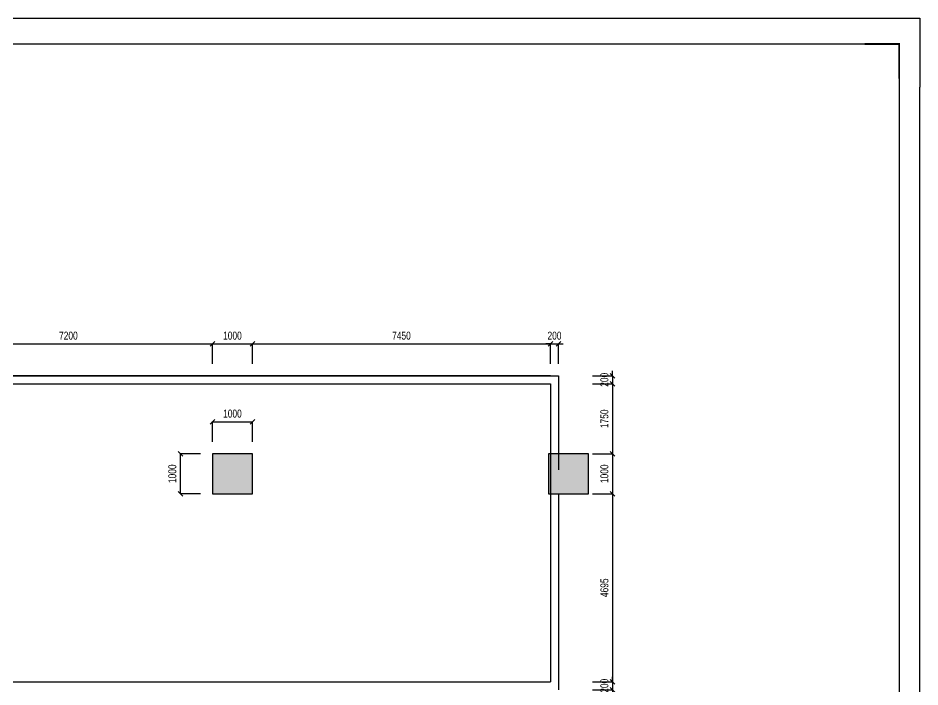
# Model space of a CAD drawing. Extents: x 126897 to 163185, y 167079 to 192740.
# Drawn here: x 140641 to 163185, y 176024 to 192740 of the extents above; entities that cross this region are included whole.
import ezdxf

# ---------------------------------------------------------------- set-up
doc = ezdxf.new("R2010")
doc.units = 0
doc.header["$LTSCALE"] = 1000
doc.layers.get('Defpoints').update_dxf_attribs({"color": 212})
for name, color, linetype in [('0-土建-墙体', 7, 'Continuous'), ('DIM', 3, 'Continuous'), ('MD-2014.05.23 面积统计', 4, 'Continuous')]:
    doc.layers.add(name, color=color, linetype=linetype)
doc.styles.get("Standard").update_dxf_attribs({"font": 'arial.ttf', "width": 0.75})
doc.dimstyles.new('DIM-200MM', dxfattribs={"dimtxt": 200, "dimasz": 120, "dimexe": 10, "dimexo": 100, "dimgap": 100, "dimtad": 1, "dimdec": 0, "dimrnd": 5, "dimzin": 1, "dimdsep": 46, "dimtxsty": 'Standard', "dimblk": 'OBLIQUE', "dimcen": 0.5, "dimdle": 1, "dimclrd": 256, "dimclre": 256, "dimclrt": 7, "dimaunit": 1, "dimadec": 0, "dimazin": 0, "dimtfac": 1, "dimtdec": 0, "dimtix": 1, "dimtmove": 2, "dimatfit": 3, "dimfxl": 500, "dimfxlon": 1, "dimtolj": 1, "dimtzin": 1, "dimarcsym": 0})

# ---------------------------------------------------------------- blocks, each defined once
blk = doc.blocks.new('_Oblique')
at = {"color": 0, "linetype": 'ByBlock', "lineweight": -2}
blk.add_line((-0.5, -0.5), (0.5, 0.5), dxfattribs=at)
blk = doc.blocks.new('*D60')
at = {"layer": 'Defpoints', "color": 0, "transparency": 16777216}
for p in [(154150, 184600), (153950, 183600), (154150, 183600)]:
    blk.add_point(p, dxfattribs=at)
at = {"layer": 'DIM', "lineweight": -2, "transparency": 16777216}
for p, q in [((153950, 184600), (153830, 184600)), ((153950, 184100), (153950, 184610)), ((153950, 184600), (154150, 184600)), ((154150, 184100), (154150, 184610)), ((154150, 184600), (154270, 184600))]:
    blk.add_line(p, q, dxfattribs=at)
at = {"layer": 'DIM', "lineweight": -2, "transparency": 16777216, "xscale": 120, "yscale": 120, "zscale": 120}
blk.add_blockref('_Oblique', (153950, 184600), dxfattribs=at)
at = {"layer": 'DIM', "lineweight": -2, "transparency": 16777216, "xscale": 120, "yscale": 120, "zscale": 120, "rotation": 180}
blk.add_blockref('_Oblique', (154150, 184600), dxfattribs=at)
at = {"layer": 'DIM', "color": 7, "transparency": 16777216, "insert": (154050, 184802), "char_height": 200, "attachment_point": 5}
blk.add_mtext('\\A1;200', dxfattribs=at)
blk = doc.blocks.new('*D61')
at = {"layer": 'Defpoints', "color": 0, "transparency": 16777216}
for p in [(153950, 183800), (153950, 183600), (155500, 183600)]:
    blk.add_point(p, dxfattribs=at)
at = {"layer": 'DIM', "lineweight": -2, "transparency": 16777216}
for p, q in [((155000, 183800), (155510, 183800)), ((155500, 183800), (155500, 183920)), ((155500, 183800), (155500, 183600)), ((155000, 183600), (155510, 183600)), ((155500, 183600), (155500, 183480))]:
    blk.add_line(p, q, dxfattribs=at)
at = {"layer": 'DIM', "lineweight": -2, "transparency": 16777216, "xscale": 120, "yscale": 120, "zscale": 120}
for p, rotation in [((155500, 183800), 270), ((155500, 183600), 90)]:
    blk.add_blockref('_Oblique', p, dxfattribs=dict(at, rotation=rotation))
at = {"layer": 'DIM', "color": 7, "transparency": 16777216, "insert": (155298, 183700), "char_height": 200, "attachment_point": 5, "rotation": 90}
blk.add_mtext('\\A1;200', dxfattribs=at)
blk = doc.blocks.new('*D62')
at = {"layer": 'Defpoints', "color": 0, "transparency": 16777216}
for p in [(153950, 183600), (153950, 181852), (155500, 181852)]:
    blk.add_point(p, dxfattribs=at)
at = {"layer": 'DIM', "lineweight": -2, "transparency": 16777216}
for p, q in [((155000, 183600), (155510, 183600)), ((155500, 183601), (155500, 181851)), ((155000, 181852), (155510, 181852))]:
    blk.add_line(p, q, dxfattribs=at)
at = {"layer": 'DIM', "lineweight": -2, "transparency": 16777216, "xscale": 120, "yscale": 120, "zscale": 120}
for p, rotation in [((155500, 183600), 90), ((155500, 181852), 270)]:
    blk.add_blockref('_Oblique', p, dxfattribs=dict(at, rotation=rotation))
at = {"layer": 'DIM', "color": 7, "transparency": 16777216, "insert": (155298, 182726), "char_height": 200, "attachment_point": 5, "rotation": 90}
blk.add_mtext('\\A1;1750', dxfattribs=at)
blk = doc.blocks.new('*D63')
at = {"layer": 'Defpoints', "color": 0, "transparency": 16777216}
for p in [(154900, 181852), (154900, 180852), (155500, 180852)]:
    blk.add_point(p, dxfattribs=at)
at = {"layer": 'DIM', "lineweight": -2, "transparency": 16777216}
for p, q in [((155000, 181852), (155510, 181852)), ((155500, 181853), (155500, 180851)), ((155000, 180852), (155510, 180852))]:
    blk.add_line(p, q, dxfattribs=at)
at = {"layer": 'DIM', "lineweight": -2, "transparency": 16777216, "xscale": 120, "yscale": 120, "zscale": 120}
for p, rotation in [((155500, 181852), 90), ((155500, 180852), 270)]:
    blk.add_blockref('_Oblique', p, dxfattribs=dict(at, rotation=rotation))
at = {"layer": 'DIM', "color": 7, "transparency": 16777216, "insert": (155298, 181352), "char_height": 200, "attachment_point": 5, "rotation": 90}
blk.add_mtext('\\A1;1000', dxfattribs=at)
blk = doc.blocks.new('*D64')
at = {"layer": 'Defpoints', "color": 0, "transparency": 16777216}
for p in [(154150, 180852), (154150, 176154), (155500, 176154)]:
    blk.add_point(p, dxfattribs=at)
at = {"layer": 'DIM', "lineweight": -2, "transparency": 16777216}
for p, q in [((155000, 180852), (155510, 180852)), ((155500, 180853), (155500, 176153)), ((155000, 176154), (155510, 176154))]:
    blk.add_line(p, q, dxfattribs=at)
at = {"layer": 'DIM', "lineweight": -2, "transparency": 16777216, "xscale": 120, "yscale": 120, "zscale": 120}
for p, rotation in [((155500, 180852), 90), ((155500, 176154), 270)]:
    blk.add_blockref('_Oblique', p, dxfattribs=dict(at, rotation=rotation))
at = {"layer": 'DIM', "color": 7, "transparency": 16777216, "insert": (155298, 178503), "char_height": 200, "attachment_point": 5, "rotation": 90}
blk.add_mtext('\\A1;4695', dxfattribs=at)
blk = doc.blocks.new('*D65')
at = {"layer": 'Defpoints', "color": 0, "transparency": 16777216}
for p in [(153950, 176154), (153950, 175954), (155500, 175954)]:
    blk.add_point(p, dxfattribs=at)
at = {"layer": 'DIM', "lineweight": -2, "transparency": 16777216}
for p, q in [((155000, 176154), (155510, 176154)), ((155500, 176154), (155500, 176274)), ((155500, 176154), (155500, 175954)), ((155000, 175954), (155510, 175954)), ((155500, 175954), (155500, 175834))]:
    blk.add_line(p, q, dxfattribs=at)
at = {"layer": 'DIM', "lineweight": -2, "transparency": 16777216, "xscale": 120, "yscale": 120, "zscale": 120}
for p, rotation in [((155500, 176154), 270), ((155500, 175954), 90)]:
    blk.add_blockref('_Oblique', p, dxfattribs=dict(at, rotation=rotation))
at = {"layer": 'DIM', "color": 7, "transparency": 16777216, "insert": (155298, 176054), "char_height": 200, "attachment_point": 5, "rotation": 90}
blk.add_mtext('\\A1;200', dxfattribs=at)
blk = doc.blocks.new('*D68')
at = {"layer": 'Defpoints', "color": 0, "transparency": 16777216}
for p in [(145500, 184600), (138300, 183800), (145500, 183800)]:
    blk.add_point(p, dxfattribs=at)
at = {"layer": 'DIM', "lineweight": -2, "transparency": 16777216}
for p, q in [((138299, 184600), (145501, 184600)), ((138300, 184100), (138300, 184610)), ((145500, 184100), (145500, 184610))]:
    blk.add_line(p, q, dxfattribs=at)
at = {"layer": 'DIM', "lineweight": -2, "transparency": 16777216, "xscale": 120, "yscale": 120, "zscale": 120, "rotation": 180}
blk.add_blockref('_Oblique', (138300, 184600), dxfattribs=at)
at = {"layer": 'DIM', "lineweight": -2, "transparency": 16777216, "xscale": 120, "yscale": 120, "zscale": 120}
blk.add_blockref('_Oblique', (145500, 184600), dxfattribs=at)
at = {"layer": 'DIM', "color": 7, "transparency": 16777216, "insert": (141900, 184802), "char_height": 200, "attachment_point": 5}
blk.add_mtext('\\A1;7200', dxfattribs=at)
blk = doc.blocks.new('*D69')
at = {"layer": 'Defpoints', "color": 0, "transparency": 16777216}
for p in [(146500, 184600), (145500, 183800), (146500, 183800)]:
    blk.add_point(p, dxfattribs=at)
at = {"layer": 'DIM', "lineweight": -2, "transparency": 16777216}
for p, q in [((145499, 184600), (146501, 184600)), ((145500, 184100), (145500, 184610)), ((146500, 184100), (146500, 184610))]:
    blk.add_line(p, q, dxfattribs=at)
at = {"layer": 'DIM', "lineweight": -2, "transparency": 16777216, "xscale": 120, "yscale": 120, "zscale": 120, "rotation": 180}
blk.add_blockref('_Oblique', (145500, 184600), dxfattribs=at)
at = {"layer": 'DIM', "lineweight": -2, "transparency": 16777216, "xscale": 120, "yscale": 120, "zscale": 120}
blk.add_blockref('_Oblique', (146500, 184600), dxfattribs=at)
at = {"layer": 'DIM', "color": 7, "transparency": 16777216, "insert": (146000, 184802), "char_height": 200, "attachment_point": 5}
blk.add_mtext('\\A1;1000', dxfattribs=at)
blk = doc.blocks.new('*D70')
at = {"layer": 'Defpoints', "color": 0, "transparency": 16777216}
for p in [(153950, 184600), (146500, 183800), (153950, 183800)]:
    blk.add_point(p, dxfattribs=at)
at = {"layer": 'DIM', "lineweight": -2, "transparency": 16777216}
for p, q in [((146499, 184600), (153951, 184600)), ((146500, 184100), (146500, 184610)), ((153950, 184100), (153950, 184610))]:
    blk.add_line(p, q, dxfattribs=at)
at = {"layer": 'DIM', "lineweight": -2, "transparency": 16777216, "xscale": 120, "yscale": 120, "zscale": 120, "rotation": 180}
blk.add_blockref('_Oblique', (146500, 184600), dxfattribs=at)
at = {"layer": 'DIM', "lineweight": -2, "transparency": 16777216, "xscale": 120, "yscale": 120, "zscale": 120}
blk.add_blockref('_Oblique', (153950, 184600), dxfattribs=at)
at = {"layer": 'DIM', "color": 7, "transparency": 16777216, "insert": (150225, 184802), "char_height": 200, "attachment_point": 5}
blk.add_mtext('\\A1;7450', dxfattribs=at)
blk = doc.blocks.new('*D108')
at = {"layer": 'Defpoints', "color": 0, "transparency": 16777216}
for p in [(146500, 182652), (145500, 181852), (146500, 181852)]:
    blk.add_point(p, dxfattribs=at)
at = {"layer": 'DIM', "lineweight": -2, "transparency": 16777216}
for p, q in [((145499, 182652), (146501, 182652)), ((145500, 182152), (145500, 182662)), ((146500, 182152), (146500, 182662))]:
    blk.add_line(p, q, dxfattribs=at)
at = {"layer": 'DIM', "lineweight": -2, "transparency": 16777216, "xscale": 120, "yscale": 120, "zscale": 120, "rotation": 180}
blk.add_blockref('_Oblique', (145500, 182652), dxfattribs=at)
at = {"layer": 'DIM', "lineweight": -2, "transparency": 16777216, "xscale": 120, "yscale": 120, "zscale": 120}
blk.add_blockref('_Oblique', (146500, 182652), dxfattribs=at)
at = {"layer": 'DIM', "color": 7, "transparency": 16777216, "insert": (146000, 182854), "char_height": 200, "attachment_point": 5}
blk.add_mtext('\\A1;1000', dxfattribs=at)
blk = doc.blocks.new('*D109')
at = {"layer": 'Defpoints', "color": 0, "transparency": 16777216}
for p in [(144700, 181852), (145500, 181852), (145500, 180852)]:
    blk.add_point(p, dxfattribs=at)
at = {"layer": 'DIM', "lineweight": -2, "transparency": 16777216}
for p, q in [((145200, 181852), (144690, 181852)), ((144700, 180851), (144700, 181853)), ((145200, 180852), (144690, 180852))]:
    blk.add_line(p, q, dxfattribs=at)
at = {"layer": 'DIM', "lineweight": -2, "transparency": 16777216, "xscale": 120, "yscale": 120, "zscale": 120}
for p, rotation in [((144700, 181852), 90), ((144700, 180852), 270)]:
    blk.add_blockref('_Oblique', p, dxfattribs=dict(at, rotation=rotation))
at = {"layer": 'DIM', "color": 7, "transparency": 16777216, "insert": (144498, 181352), "char_height": 200, "attachment_point": 5, "rotation": 90}
blk.add_mtext('\\A1;1000', dxfattribs=at)

msp = doc.modelspace()

# ---------------------------------------------------------------- hatches: boundary and pattern name
for points in [[(146500, 181851.6), (145500, 181851.6), (145500, 180851.6), (146500, 180851.6)], [(154900, 181851.6), (153900, 181851.6), (153900, 180851.6), (154900, 180851.6)]]:
    msp.add_hatch(color=8).paths.add_polyline_path(points)

# ---------------------------------------------------------------- linework, layer by layer
for points in [[(126897.1, 168807.3), (126897.1, 192740.1), (161457.1, 192740.1)], [(161457.1, 192740.1), (163185.1, 192740.1), (163185.1, 191012.1)], [(161457.1, 167079.3), (163185.1, 167079.3), (163185.1, 191012.1)]]:
    msp.add_lwpolyline(points)
for points in [[(127415.5, 192092.1), (162666.7, 192092.1), (162666.7, 167727.3), (127415.5, 167727.3)], [(145500, 181851.6), (145500, 180851.6), (146500, 180851.6), (146500, 181851.6)], [(153900, 181851.6), (153900, 180851.6), (154900, 180851.6), (154900, 181851.6)]]:
    msp.add_lwpolyline(points, close=True)
at = {"const_width": 43.2}
msp.add_lwpolyline([(162666.7, 191228.1), (162666.7, 192092.1), (161802.7, 192092.1)], dxfattribs=at)
at = {"layer": '0-土建-墙体'}
for p, q in [((134150, 183800), (154150, 183800)), ((154150, 183800), (154150, 181450)), ((134350, 183600), (153950, 183600)), ((153950, 183600), (153950, 176154.2)), ((154150, 180851.6), (154150, 175954.2)), ((134350, 176154.2), (153950, 176154.2))]:
    msp.add_line(p, q, dxfattribs=at)
at = {"layer": 'MD-2014.05.23 面积统计', "color": 37}
msp.add_line((153950, 183800), (134350, 183800), dxfattribs=at)

# ---------------------------------------------------------------- dimensions: what is measured, and where the dimension line sits
at = {"layer": 'DIM'}
for p1, p2, distance, picture, middle in [((138300, 183800), (145500, 183800), 800, '*D68', (141900, 184802.1)), ((145500, 183800), (146500, 183800), 800, '*D69', (146000, 184802.1)), ((146500, 183800), (153950, 183800), 800, '*D70', (150225, 184802.1)), ((153950, 183600), (154150, 183600), 1000, '*D60', (154050, 184802.1)), ((153950, 183800), (153950, 183600), 1550, '*D61', (155297.9, 183700)), ((153950, 183600), (153950, 181851.6), 1550, '*D62', (155297.9, 182725.8)), ((145500, 181851.6), (146500, 181851.6), 800, '*D108', (146000, 182853.7)), ((145500, 180851.6), (145500, 181851.6), 800, '*D109', (144497.9, 181351.6)), ((154900, 181851.6), (154900, 180851.6), 600, '*D63', (155297.9, 181351.6)), ((154150, 180851.6), (154150, 176154.2), 1350, '*D64', (155297.9, 178502.9)), ((153950, 176154.2), (153950, 175954.2), 1550, '*D65', (155297.9, 176054.2))]:
    dim = msp.add_aligned_dim(p1=p1, p2=p2, distance=distance, dimstyle='DIM-200MM', dxfattribs=at)
    dim.commit()
    dim.dimension.update_dxf_attribs({"geometry": picture, "text_midpoint": middle})

doc.saveas('drawing.dxf')
